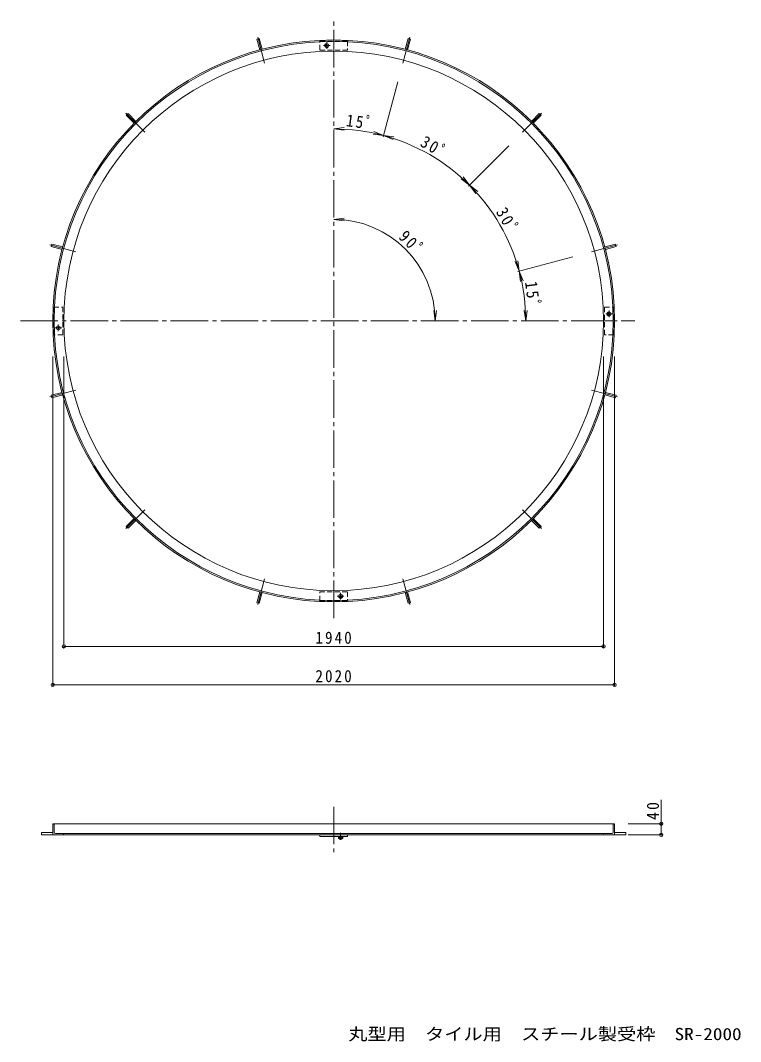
# Model space of a CAD drawing. Units: millimetres on the paper, enlarged 3 times, with parts at other scales. Extents: x -452 to 439, y -407 to 344.
# Drawn here: x -452 to 66, y -407 to 327 of the extents above; entities that cross this region are included whole.
import ezdxf
from ezdxf.enums import TextEntityAlignment as Align

# ---------------------------------------------------------------- set-up
doc = ezdxf.new("R2010")
doc.units = ezdxf.units.MM
doc.header["$LTSCALE"] = 3
doc.header["$PDMODE"] = 32
doc.header["$PDSIZE"] = 2.4
for name, pattern in [('CHAIN1', [8, 5, -1, 1, -1]), ('CHAIN2', [12, 9, -1, 1, -1]), ('DASHED1', [1.8, 1.2, -0.6])]:
    doc.linetypes.add(name, pattern=pattern)
for name, color, linetype, lineweight in [('5-0', 4, 'CHAIN2', 9), ('5-2', 4, 'Continuous', 9), ('5-4', 7, 'Continuous', 9)]:
    doc.layers.add(name, color=color, linetype=linetype, lineweight=lineweight)
doc.layers.add('F-E_F-Eﾚｲﾔ', color=7, linetype='Continuous')
doc.styles.add('ＭＳ ゴシック', font='')
doc.styles.get('ＭＳ ゴシック').set_extended_font_data('MS Gothic')

msp = doc.modelspace()

# ---------------------------------------------------------------- linework, layer by layer
at = {"layer": '5-0'}
for p, q in [((-226.478, -102.921), (-226.478, 326.856)), ((-451.736, 110.786), (-9.997, 110.786)), ((-226.478, -238.55), (-226.478, -271.303))]:
    msp.add_line(p, q, dxfattribs=at)
at = {"layer": '5-2', "linetype": 'CHAIN2'}
for p, q in [((-281.147, 314.814), (-276.159, 296.201)), ((-171.808, 314.814), (-176.796, 296.201)), ((-375.837, 260.145), (-362.211, 246.519)), ((-77.118, 260.145), (-90.744, 246.519)), ((-430.506, 165.455), (-411.893, 160.467)), ((-22.449, 165.455), (-41.062, 160.467)), ((-430.506, 56.116), (-411.893, 61.104)), ((-22.449, 56.116), (-41.062, 61.104)), ((-375.837, -38.574), (-362.211, -24.948)), ((-77.118, -38.574), (-90.744, -24.948)), ((-281.147, -93.243), (-276.159, -74.629)), ((-171.808, -93.243), (-176.796, -74.629))]:
    msp.add_line(p, q, dxfattribs=at)
at = {"layer": '5-2', "linetype": 'DASHED1'}
for p, q in [((-236.478, 305.586), (-236.478, 311.986)), ((-216.478, 311.986), (-236.478, 311.986)), ((-216.478, 311.986), (-216.478, 305.586)), ((-216.478, 305.586), (-236.478, 305.586)), ((-427.678, 120.786), (-421.278, 120.786)), ((-427.678, 120.786), (-427.678, 100.786)), ((-421.278, 120.786), (-421.278, 100.786)), ((-31.677, 120.786), (-25.277, 120.786)), ((-31.677, 100.786), (-31.677, 120.786)), ((-25.277, 100.786), (-25.277, 120.786)), ((-421.278, 100.786), (-427.678, 100.786)), ((-25.277, 100.786), (-31.677, 100.786)), ((-236.478, -84.015), (-216.478, -84.015)), ((-236.478, -90.415), (-236.478, -84.015)), ((-216.478, -84.015), (-216.478, -90.415)), ((-236.478, -90.415), (-216.478, -90.415))]:
    msp.add_line(p, q, dxfattribs=at)
at = {"layer": '5-2', "linetype": 'CHAIN1'}
for p, q in [((-229.078, 308.786), (-233.878, 308.786)), ((-231.478, 306.386), (-231.478, 311.186)), ((-28.478, 113.386), (-28.478, 118.186)), ((-30.877, 115.786), (-26.077, 115.786)), ((-422.078, 105.786), (-426.878, 105.786)), ((-424.478, 108.186), (-424.478, 103.386)), ((-223.878, -87.214), (-219.078, -87.214)), ((-221.478, -84.814), (-221.478, -89.614)), ((-221.478, -257.275), (-221.478, -262.388))]:
    msp.add_line(p, q, dxfattribs=at)
at = {"layer": '5-2', "color": 7}
for p, q in [((-230.935, 308.243), (-232.02, 309.328)), ((-232.02, 308.243), (-230.935, 309.328)), ((-29.02, 115.243), (-27.935, 116.328)), ((-29.02, 116.328), (-27.935, 115.243)), ((-423.935, 106.328), (-425.02, 105.243)), ((-423.935, 105.243), (-425.02, 106.328)), ((-222.02, -86.672), (-220.935, -87.757)), ((-220.935, -86.672), (-222.02, -87.757)), ((-236.478, -258.804), (-236.478, -260.004)), ((-216.478, -260.004), (-236.478, -260.004)), ((-223.028, -260.324), (-223.028, -260.004)), ((-222.978, -261.48), (-222.978, -260.324)), ((-222.602, -261.624), (-220.353, -261.624)), ((-222.058, -261.804), (-222.237, -261.624)), ((-222.227, -261.48), (-222.227, -260.324)), ((-222.058, -261.624), (-222.058, -261.804)), ((-220.898, -261.804), (-222.058, -261.804)), ((-220.898, -261.624), (-220.898, -261.804)), ((-220.898, -261.804), (-220.718, -261.624)), ((-220.728, -261.48), (-220.728, -260.324)), ((-219.978, -261.48), (-219.978, -260.324)), ((-216.478, -258.804), (-216.478, -260.004))]:
    msp.add_line(p, q, dxfattribs=at)
at = {"layer": '5-2', "color": 2}
msp.add_line((-32.478, 110.786), (-24.478, 110.786), dxfattribs=at)
at = {"layer": '5-2', "color": 3}
for p, q in [((-427.478, -251.404), (-427.478, -256.904)), ((-25.478, -251.404), (-25.478, -256.904)), ((-24.478, -250.804), (-24.478, -258.804)), ((-16.478, -258.804), (-436.478, -258.804)), ((-426.578, -257.804), (-26.378, -257.804)), ((-420.478, -258.404), (-420.478, -258.804)), ((-32.478, -258.404), (-32.478, -258.804))]:
    msp.add_line(p, q, dxfattribs=at)
for points in [[(-24.478, -250.804), (-428.478, -250.804), (-428.478, -258.804)], [(-428.478, -257.004), (-436.478, -257.004), (-436.478, -258.804)], [(-24.478, -257.004), (-16.478, -257.004), (-16.478, -258.804)]]:
    msp.add_lwpolyline(points, dxfattribs=at)
at = {"layer": '5-2', "color": 7}
msp.add_lwpolyline([(-223.028, -260.324), (-219.928, -260.324), (-219.928, -260.004)], dxfattribs=at)
at = {"layer": '5-2', "color": 3}
for centre, radius in [((-226.478, 110.786), 202), ((-231.478, 308.786), 1.4), ((-226.478, 110.786), 194), ((-28.478, 115.786), 1.4), ((-424.478, 105.786), 1.4), ((-221.478, -87.214), 1.4)]:
    msp.add_circle(centre, radius, dxfattribs=at)
at = {"layer": '5-2', "color": 7}
msp.add_circle((-226.478, 110.786), 201, dxfattribs=at)
at = {"layer": '5-2', "color": 3}
for centre, radius, start, end in [((-428.077, -251.404), 0.6, 0, 90), ((-426.578, -256.904), 0.9, 180, 270), ((-26.378, -256.904), 0.9, 270, 0), ((-24.878, -251.404), 0.6, 90, 180), ((-421.078, -258.404), 0.6, 0, 90), ((-31.878, -258.404), 0.6, 90, 180)]:
    msp.add_arc(centre, radius, start, end, dxfattribs=at)
at = {"layer": '5-2', "color": 7}
for centre, radius, start, end in [((-222.602, -261.064), 0.56, 227.92537, 312.07443), ((-221.478, -259.606), 2.018, 248.19786, 291.80214), ((-220.353, -261.064), 0.56, 227.92572, 312.07428)]:
    msp.add_arc(centre, radius, start, end, dxfattribs=at)
at = {"layer": '5-4', "color": 3}
for p, q in [((-281.698, 313.393), (-279.959, 313.859)), ((-281.698, 313.393), (-279.627, 305.666)), ((-279.959, 313.859), (-277.889, 306.132)), ((-172.996, 313.859), (-175.066, 306.132)), ((-171.257, 313.393), (-173.328, 305.666)), ((-172.996, 313.859), (-171.257, 313.393)), ((-375.604, 258.639), (-374.331, 259.912)), ((-375.604, 258.639), (-369.947, 252.982)), ((-374.331, 259.912), (-368.674, 254.255)), ((-78.624, 259.912), (-84.281, 254.255)), ((-77.352, 258.639), (-83.008, 252.982)), ((-78.624, 259.912), (-77.352, 258.639)), ((-429.551, 164.267), (-429.085, 166.006)), ((-429.551, 164.267), (-421.824, 162.197)), ((-429.085, 166.006), (-421.358, 163.935)), ((-23.87, 166.006), (-31.597, 163.935)), ((-23.404, 164.267), (-31.131, 162.197)), ((-23.87, 166.006), (-23.404, 164.267)), ((-429.551, 57.304), (-421.824, 59.375)), ((-23.404, 57.304), (-31.131, 59.375)), ((-429.085, 55.565), (-429.551, 57.304)), ((-429.085, 55.565), (-421.358, 57.636)), ((-23.87, 55.565), (-31.597, 57.636)), ((-23.404, 57.304), (-23.87, 55.565)), ((-375.604, -37.068), (-369.947, -31.411)), ((-374.331, -38.34), (-368.674, -32.684)), ((-78.624, -38.34), (-84.281, -32.684)), ((-77.352, -37.068), (-83.008, -31.411)), ((-374.331, -38.34), (-375.604, -37.068)), ((-77.352, -37.068), (-78.624, -38.34)), ((-281.698, -91.822), (-279.627, -84.095)), ((-279.959, -92.288), (-277.889, -84.56)), ((-172.996, -92.288), (-175.066, -84.56)), ((-171.257, -91.822), (-173.328, -84.095)), ((-279.959, -92.288), (-281.698, -91.822)), ((-171.257, -91.822), (-172.996, -92.288))]:
    msp.add_line(p, q, dxfattribs=at)
at = {"layer": '5-4'}
for p, q in [((-180.393, 282.775), (-190.981, 243.259)), ((-226.478, 248.833), (-219.042, 249.812)), ((-226.478, 248.833), (-219.042, 247.854)), ((-198.184, 245.108), (-183.313, 243.15)), ((-197.677, 246.999), (-183.819, 241.259)), ((-100.572, 236.691), (-129.5, 207.763)), ((-134.814, 212.965), (-122.913, 203.834)), ((-133.429, 214.35), (-124.298, 202.449)), ((-226.478, 183.753), (-219.042, 184.732)), ((-226.478, 183.753), (-219.042, 182.774)), ((-54.488, 156.87), (-94.004, 146.282)), ((-96.005, 153.444), (-90.264, 139.586)), ((-94.113, 153.951), (-92.155, 139.079)), ((-153.51, 110.786), (-154.489, 118.221)), ((-153.51, 110.786), (-152.531, 118.221)), ((-88.431, 110.786), (-89.41, 118.221)), ((-88.431, 110.786), (-87.452, 118.221)), ((-428.478, -151.844), (-428.478, 85.161)), ((-420.478, -124.198), (-420.478, 85.161)), ((-32.478, -124.198), (-32.478, 85.161)), ((-24.478, -151.844), (-24.478, 85.161)), ((-420.478, -123.298), (-32.478, -123.298)), ((-428.478, -150.944), (-24.478, -150.944)), ((9.051, -258.804), (9.051, -233.62)), ((9.951, -250.804), (-14.652, -250.804)), ((9.951, -258.804), (-14.652, -258.804))]:
    msp.add_line(p, q, dxfattribs=at)
for radius, start, end in [(138.047, 74.99999, 90), (138.047, 44.99999, 74.99999), (138.047, 14.99999, 44.99999), (72.967, 0, 90), (138.047, 0, 14.99999)]:
    msp.add_arc((-226.478, 110.786), radius, start, end, dxfattribs=at)
for p in [(-420.478, -123.298), (-32.478, -123.298), (-428.478, -150.944), (-24.478, -150.944), (9.051, -250.804), (9.051, -258.804)]:
    msp.add_point(p, dxfattribs=at)

# ---------------------------------------------------------------- texts
at = {"layer": '5-4', "color": 2, "char_height": 8.798, "attachment_point": 7, "style": 'ＭＳ ゴシック'}
for s, insert, rotation in [('\\T1.27;\\W0.9;15ﾟ', (-217.89, 250.709), 352.5), ('\\T1.27;\\W0.9;30ﾟ', (-164.998, 236.772), 330), ('\\T1.27;\\W0.9;30ﾟ', (-110.242, 189.153), 300), ('\\T1.27;\\W0.9;90ﾟ', (-180.503, 170.548), 315), ('\\T1.27;\\W0.9;15ﾟ', (-89.1, 138.706), 277.5), ('\\T1.27;\\W0.95;40', (7.53, -248.074), 90)]:
    msp.add_mtext(s, dxfattribs=dict(at, insert=insert, rotation=rotation))
for s, insert in [('\\T1.28;\\W0.9;1940', (-239.603, -121.498)), ('\\T1.28;\\W0.9;2020', (-239.603, -149.144))]:
    msp.add_mtext(s, dxfattribs=dict(at, insert=insert))
at = {"layer": 'F-E_F-Eﾚｲﾔ', "style": 'ＭＳ ゴシック', "width": 1.15}
msp.add_text('丸型用\u3000タイル用\u3000スチール製受枠\u3000SR-2000', height=8.798, dxfattribs=at).set_placement((-215.981, -409.035), align=Align.BOTTOM_LEFT)

doc.saveas('drawing.dxf')
